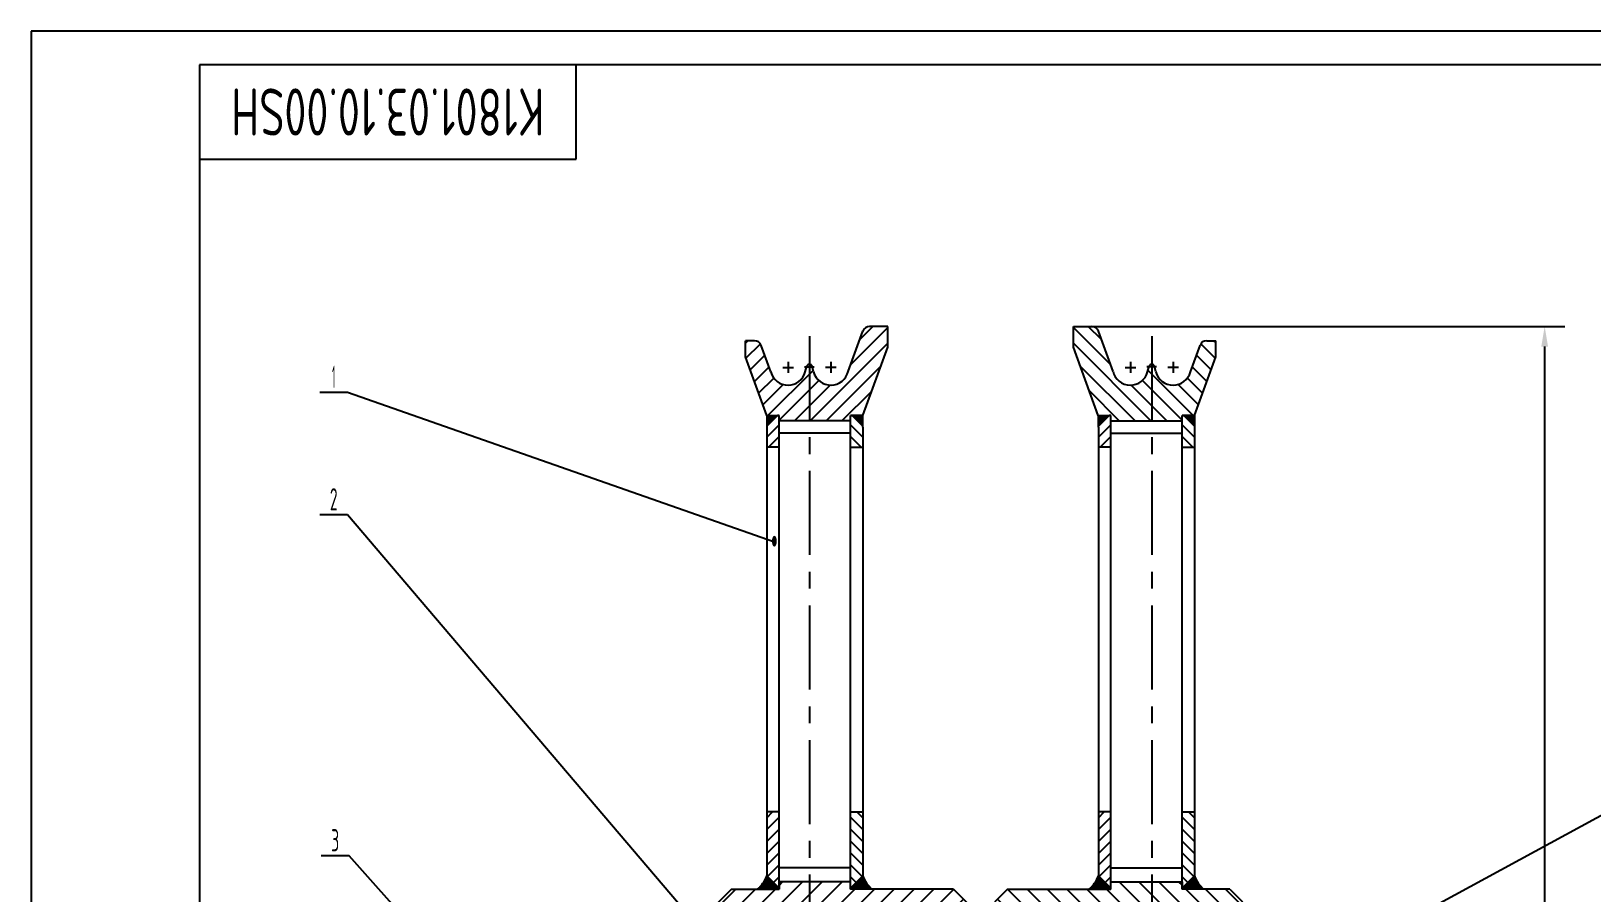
# Model space of a CAD drawing. Header units: millimetres. Extents: x -18 to 5040, y -137 to 3564.
# Drawn here: x 0 to 2783, y 2028 to 3564 of the extents above; entities that cross this region are included whole.
import ezdxf
from ezdxf.enums import TextEntityAlignment as Align

# ---------------------------------------------------------------- set-up
doc = ezdxf.new("R2010")
doc.units = ezdxf.units.MM
doc.header["$LTSCALE"] = 120
doc.linetypes.add('F', pattern=[0.75, 0.5, -0.25])
doc.linetypes.add('G', pattern=[2, 1.25, -0.25, 0.25, -0.25])
for name, color, linetype in [('01', 7, 'Continuous'), ('02', 1, 'Continuous'), ('04', 2, 'F'), ('05', 4, 'G'), ('08', 1, 'Continuous'), ('11', 3, 'Continuous')]:
    doc.layers.add(name, color=color, linetype=linetype)
doc.styles.get("Standard").update_dxf_attribs({"font": 'isocp', "width": 0.707, "bigfont": 'intecad.shx'})
doc.dimstyles.new('INTE', dxfattribs={"dimscale": 12, "dimtxt": 3.5, "dimasz": 3, "dimexe": 3, "dimexo": 0, "dimgap": 1, "dimtad": 1, "dimdsep": 46, "dimtxsty": 'Standard', "dimcen": 0, "dimclrd": 1, "dimclre": 1, "dimclrt": 3, "dimaunit": 1, "dimadec": 0, "dimazin": 0, "dimtfac": 1, "dimtmove": 0, "dimatfit": 0, "dimfxl": 0, "dimarcsym": 0})
pattern_1 = [(45, (-2489.7285, -945.9436), (-0.70710678, 0.70710678), []), (135, (-2489.7285, -945.9436), (-0.70710678, -0.70710678), [])]
pattern_2 = [(135, (5875.7724, -945.9436), (0.70710678, 0.70710678), []), (45, (5875.7724, -945.9436), (0.70710678, -0.70710678), [])]

# ---------------------------------------------------------------- blocks, each defined once
blk = doc.blocks.new('*D7')
at = {"layer": '08', "color": 1, "lineweight": -2}
for p, q in [((1874.8, 3037.6), (2734.9, 3037.6)), ((2698.9, 3001.6), (2698.9, 482.8)), ((1891.1, 446.8), (2734.9, 446.8))]:
    blk.add_line(p, q, dxfattribs=at)
at = {"layer": '08', "color": 1}
for points in [[(2692.9, 3001.6), (2704.9, 3001.6), (2698.9, 3037.6)], [(2692.9, 482.8), (2704.9, 482.8), (2698.9, 446.8)]]:
    blk.add_solid(points, dxfattribs=at)
at = {"layer": 'Defpoints', "color": 0}
for p in [(1874.8, 3037.6), (1891.1, 446.8), (2698.9, 446.8)]:
    blk.add_point(p, dxfattribs=at)
at = {"layer": '08', "color": 3, "insert": (2665.8, 1742.2), "char_height": 42, "attachment_point": 5, "rotation": 90}
blk.add_mtext('%%c2590.8', dxfattribs=at)
blk = doc.blocks.new('*U15', base_point=(251.96, 168.31))
at = {"layer": '01'}
for p, q in [((251.96, 168.31), (251.96, 182.31)), ((195.96, 168.31), (251.96, 168.31))]:
    blk.add_line(p, q, dxfattribs=at)
blk = doc.blocks.new('*U16')
at = {"layer": '04'}
blk.add_blockref('*U15', (0, 0), dxfattribs=at)
blk = doc.blocks.new('*U17')
at = {"layer": '01'}
for points in [[(415, 292), (25, 292)], [(25, 292), (25, 5)]]:
    blk.add_lwpolyline(points, dxfattribs=at)
at = {"layer": '02'}
for points in [[(420, 297), (0, 297)], [(0, 297), (0, 0)]]:
    blk.add_lwpolyline(points, dxfattribs=at)

msp = doc.modelspace()

# ---------------------------------------------------------------- hatches: boundary and pattern name
at = {"layer": '02', "linetype": 'Continuous'}
h = msp.add_hatch(dxfattribs=at)
h.set_pattern_fill('_USER', color=1, scale=20, angle=315, style=0, pattern_type=0)
h.set_pattern_definition([(225, (7247.334, -945.944), (-14.142136, 14.142136), [])])
h.paths.add_polyline_path([(1387.822, 2869.158), (1333.822, 2869.158), (1333.822, 2878.658), (1311.623, 2878.658), (1273.522, 2983.339), (1273.522, 3012.158), (1289.816, 3012.158, -0.31529879), (1301.75, 3003.802), (1318.99, 2956.437, 0.76809894), (1380.438, 2956.378), (1382.853, 2965.388), (1387.822, 2965.388)])
h.paths.add_polyline_path([(1460.822, 2878.658), (1460.822, 2869.158), (1387.822, 2869.158), (1387.822, 2965.388), (1392.791, 2965.388), (1395.206, 2956.378, 0.78009163), (1456.886, 2957.363), (1483.033, 3029.202, -0.31529879), (1494.967, 3037.558), (1527.522, 3037.558), (1527.522, 3000.646), (1483.122, 2878.658)])
h.paths.add_polyline_path([(1460.822, 605.658), (1483.122, 605.658), (1527.522, 483.67), (1527.522, 446.758), (1494.967, 446.758, -0.31529879), (1483.033, 455.114), (1456.886, 526.954, 0.78009163), (1395.206, 527.939), (1392.791, 518.929), (1387.822, 518.929), (1387.822, 615.158), (1460.822, 615.158)])
h.paths.add_polyline_path([(1387.822, 518.929), (1382.853, 518.929), (1380.438, 527.939, 0.76809894), (1318.99, 527.879), (1301.75, 480.514, -0.31529879), (1289.816, 472.158), (1273.522, 472.158), (1273.522, 500.977), (1311.623, 605.658), (1333.822, 605.658), (1333.822, 615.158), (1387.822, 615.158)])
h = msp.add_hatch(dxfattribs=at)
h.set_pattern_fill('_USER', color=1, scale=20, angle=315, style=0, pattern_type=0)
h.set_pattern_definition([(315, (-3861.29, -945.944), (14.142136, 14.142136), [])])
h.paths.add_polyline_path([(1998.222, 2869.158), (2052.222, 2869.158), (2052.222, 2878.658), (2074.421, 2878.658), (2112.522, 2983.339), (2112.522, 3012.158), (2096.228, 3012.158, 0.31529879), (2084.294, 3003.802), (2067.054, 2956.437, -0.76809894), (2005.606, 2956.378), (2003.191, 2965.388), (1998.222, 2965.388)])
h.paths.add_polyline_path([(1925.222, 2878.658), (1925.222, 2869.158), (1998.222, 2869.158), (1998.222, 2965.388), (1993.253, 2965.388), (1990.838, 2956.378, -0.78009163), (1929.158, 2957.363), (1903.011, 3029.202, 0.31529879), (1891.077, 3037.558), (1858.522, 3037.558), (1858.522, 3000.646), (1902.922, 2878.658)])
h.paths.add_polyline_path([(1925.222, 605.658), (1902.922, 605.658), (1858.522, 483.67), (1858.522, 446.758), (1891.077, 446.758, 0.31529879), (1903.011, 455.114), (1929.158, 526.954, -0.78009163), (1990.838, 527.939), (1993.253, 518.929), (1998.222, 518.929), (1998.222, 615.158), (1925.222, 615.158)])
h.paths.add_polyline_path([(1998.222, 518.929), (2003.191, 518.929), (2005.606, 527.939, -0.76809894), (2067.054, 527.879), (2084.294, 480.514, 0.31529879), (2096.228, 472.158), (2112.522, 472.158), (2112.522, 500.977), (2074.421, 605.658), (2052.222, 605.658), (2052.222, 615.158), (1998.222, 615.158)])
h = msp.add_hatch(dxfattribs=at)
h.set_pattern_fill('_USER', color=1, angle=45, style=0, double=1, pattern_type=0)
h.set_pattern_definition([(45, (-3081.1285, -945.9436), (-0.70710678, 0.70710678), []), (135, (-3081.1285, -945.9436), (-0.70710678, -0.70710678), [])])
h.paths.add_polyline_path([(1330.822, 2878.658), (1311.822, 2878.658), (1311.822, 2859.658)])
h = msp.add_hatch(dxfattribs=at)
h.set_pattern_fill('_USER', color=1, scale=15, angle=315, style=0, pattern_type=0)
h.set_pattern_definition([(225, (6454.453, -1011.436), (-10.6066, 10.6066), [])])
h.paths.add_polyline_path([(1333.822, 2822.158), (1311.822, 2822.158), (1311.822, 2857.658), (1330.822, 2876.658), (1333.822, 2876.658)])
h.paths.add_polyline_path([(1333.822, 2035.637), (1311.822, 2057.637), (1311.822, 2171.858), (1333.822, 2171.858)])
h = msp.add_hatch(dxfattribs=at)
h.set_pattern_fill('_USER', color=1, scale=15, angle=315, style=0, pattern_type=0)
h.set_pattern_definition([(315, (-3659.81, -1011.436), (10.6066, 10.6066), [])])
h.paths.add_polyline_path([(1460.822, 2876.658), (1463.822, 2876.658), (1482.822, 2857.658), (1482.822, 2822.158), (1460.822, 2822.158)])
h.paths.add_polyline_path([(1460.822, 2171.858), (1482.822, 2171.858), (1482.822, 2057.637), (1460.822, 2035.637)])
h = msp.add_hatch(dxfattribs=at)
h.set_pattern_fill('_USER', color=1, angle=45, style=0, double=1, pattern_type=0)
h.set_pattern_definition(pattern_2)
h.paths.add_polyline_path([(1482.822, 2859.658), (1482.822, 2878.658), (1463.822, 2878.658)])
h = msp.add_hatch(dxfattribs=at)
h.set_pattern_fill('_USER', color=1, angle=45, style=0, double=1, pattern_type=0)
h.set_pattern_definition(pattern_1)
h.paths.add_polyline_path([(1922.222, 2878.658), (1903.222, 2878.658), (1903.222, 2859.658)])
h = msp.add_hatch(dxfattribs=at)
h.set_pattern_fill('_USER', color=1, scale=15, angle=315, style=0, pattern_type=0)
h.set_pattern_definition([(225, (7045.853, -1011.436), (-10.6066, 10.6066), [])])
h.paths.add_polyline_path([(1925.222, 2876.658), (1922.222, 2876.658), (1903.222, 2857.658), (1903.222, 2822.158), (1925.222, 2822.158)])
h.paths.add_polyline_path([(1925.222, 2171.858), (1903.222, 2171.858), (1903.222, 2057.637), (1925.222, 2035.637)])
h = msp.add_hatch(dxfattribs=at)
h.set_pattern_fill('_USER', color=1, scale=15, angle=315, style=0, pattern_type=0)
h.set_pattern_definition([(315, (-3068.41, -1011.436), (10.6066, 10.6066), [])])
h.paths.add_polyline_path([(2052.222, 2822.158), (2074.222, 2822.158), (2074.222, 2857.658), (2055.222, 2876.658), (2052.222, 2876.658)])
h.paths.add_polyline_path([(2052.222, 2035.637), (2074.222, 2057.637), (2074.222, 2171.858), (2052.222, 2171.858)])
h = msp.add_hatch(dxfattribs=at)
h.set_pattern_fill('_USER', color=1, angle=45, style=0, double=1, pattern_type=0)
h.set_pattern_definition([(135, (6467.1724, -945.9436), (0.70710678, 0.70710678), []), (45, (6467.1724, -945.9436), (0.70710678, -0.70710678), [])])
h.paths.add_polyline_path([(2055.222, 2878.658), (2074.222, 2878.658), (2074.222, 2859.658)])
h = msp.add_hatch(dxfattribs=at)
h.set_pattern_fill('_USER', color=1, scale=25, angle=45, style=0, pattern_type=0)
h.set_pattern_definition([(45, (0, 0), (-17.67767, 17.67767), [])])
h.paths.add_polyline_path([(1387.822, 1945.158), (1546.922, 1945.158), (1546.922, 1958.558, -0.41421356), (1552.522, 1964.158), (1635.822, 1964.158), (1635.822, 1965.658), (1689.822, 1965.658), (1689.822, 1989.158), (1644.822, 2034.158), (1460.822, 2034.158), (1460.822, 2047.158), (1387.822, 2047.158)])
h.paths.add_polyline_path([(1387.822, 2047.158), (1333.822, 2047.158), (1333.822, 2034.158), (1248.822, 2034.158), (1203.822, 1989.158), (1203.822, 1965.658), (1207.022, 1965.658), (1257.822, 1965.658), (1257.822, 1964.158), (1341.122, 1964.158, -0.41421356), (1346.722, 1958.558), (1346.722, 1945.158), (1387.822, 1945.158)])
h.paths.add_polyline_path([(1387.822, 1539.158), (1346.722, 1539.158), (1346.722, 1525.758, -0.41421356), (1341.122, 1520.158), (1257.822, 1520.158), (1257.822, 1518.658), (1203.822, 1518.658), (1203.822, 1495.158), (1248.822, 1450.158), (1333.822, 1450.158), (1333.822, 1437.158), (1387.822, 1437.158)])
h.paths.add_polyline_path([(1387.822, 1437.158), (1460.822, 1437.158), (1460.822, 1450.158), (1644.822, 1450.158), (1689.822, 1495.158), (1689.822, 1518.658), (1686.622, 1518.658), (1635.822, 1518.658), (1635.822, 1520.158), (1552.522, 1520.158, -0.41421356), (1546.922, 1525.758), (1546.922, 1539.158), (1387.822, 1539.158)])
at = {"layer": '02'}
h = msp.add_hatch(dxfattribs=at)
h.set_pattern_fill('_USER', color=256, angle=45, style=0, double=1, pattern_type=0)
h.set_pattern_definition([(45, (-3081.1285, -945.9436), (-0.70710678, 0.70710678), []), (135, (-3081.1285, -945.9436), (-0.70710678, -0.70710678), [])])
h.paths.add_polyline_path([(1311.822, 2057.637, -0.11672018), (1295.349, 2034.158), (1333.822, 2034.158), (1333.822, 2035.637)])
h = msp.add_hatch(dxfattribs=at)
h.set_pattern_fill('_USER', color=256, angle=45, style=0, double=1, pattern_type=0)
h.set_pattern_definition(pattern_2)
h.paths.add_polyline_path([(1482.822, 2057.637, 0.11672018), (1499.295, 2034.158), (1460.822, 2034.158), (1460.822, 2035.637)])
at = {"layer": '02', "linetype": 'Continuous'}
h = msp.add_hatch(dxfattribs=at)
h.set_pattern_fill('_USER', color=1, scale=25, angle=45, style=0, pattern_type=0)
h.set_pattern_definition([(135, (3386.044, -4e-10), (17.67767, 17.67767), [])])
h.paths.add_polyline_path([(1998.222, 1945.158), (1839.122, 1945.158), (1839.122, 1958.558, 0.41421356), (1833.522, 1964.158), (1750.222, 1964.158), (1750.222, 1965.658), (1696.222, 1965.658), (1696.222, 1989.158), (1741.222, 2034.158), (1925.222, 2034.158), (1925.222, 2047.158), (1998.222, 2047.158)])
h.paths.add_polyline_path([(1998.222, 2047.158), (2052.222, 2047.158), (2052.222, 2034.158), (2137.222, 2034.158), (2182.222, 1989.158), (2182.222, 1965.658), (2179.022, 1965.658), (2128.222, 1965.658), (2128.222, 1964.158), (2044.922, 1964.158, 0.41421356), (2039.322, 1958.558), (2039.322, 1945.158), (1998.222, 1945.158)])
h.paths.add_polyline_path([(1998.222, 1539.158), (2039.322, 1539.158), (2039.322, 1525.758, 0.41421356), (2044.922, 1520.158), (2128.222, 1520.158), (2128.222, 1518.658), (2182.222, 1518.658), (2182.222, 1495.158), (2137.222, 1450.158), (2052.222, 1450.158), (2052.222, 1437.158), (1998.222, 1437.158)])
h.paths.add_polyline_path([(1998.222, 1437.158), (1925.222, 1437.158), (1925.222, 1450.158), (1741.222, 1450.158), (1696.222, 1495.158), (1696.222, 1518.658), (1699.422, 1518.658), (1750.222, 1518.658), (1750.222, 1520.158), (1833.522, 1520.158, 0.41421356), (1839.122, 1525.758), (1839.122, 1539.158), (1998.222, 1539.158)])
at = {"layer": '02'}
h = msp.add_hatch(dxfattribs=at)
h.set_pattern_fill('_USER', color=256, angle=45, style=0, double=1, pattern_type=0)
h.set_pattern_definition(pattern_1)
h.paths.add_polyline_path([(1903.222, 2057.637, -0.11672018), (1886.749, 2034.158), (1925.222, 2034.158), (1925.222, 2035.637)])
h = msp.add_hatch(dxfattribs=at)
h.set_pattern_fill('_USER', color=256, angle=45, style=0, double=1, pattern_type=0)
h.set_pattern_definition([(135, (6467.1724, -945.9436), (0.70710678, 0.70710678), []), (45, (6467.1724, -945.9436), (0.70710678, -0.70710678), [])])
h.paths.add_polyline_path([(2074.222, 2057.637, 0.11672018), (2090.695, 2034.158), (2052.222, 2034.158), (2052.222, 2035.637)])

# ---------------------------------------------------------------- linework, layer by layer
for p, q in [((1527.522, 3037.558), (1494.967, 3037.558)), ((1858.522, 3037.558), (1891.077, 3037.558)), ((1311.623, 2878.658), (1273.522, 2983.339)), ((1483.122, 2878.658), (1527.522, 3000.646)), ((1902.922, 2878.658), (1858.522, 3000.646)), ((2074.421, 2878.658), (2112.522, 2983.339)), ((1311.623, 2878.658), (1333.822, 2878.658)), ((1311.822, 2878.658), (1311.822, 2057.637)), ((1330.822, 2878.658), (1311.822, 2859.658)), ((1333.822, 2878.658), (1330.822, 2878.658)), ((1333.822, 2034.158), (1333.822, 2878.658)), ((1460.822, 2869.158), (1333.822, 2869.158)), ((1460.822, 2034.158), (1460.822, 2878.658)), ((1483.122, 2878.658), (1460.822, 2878.658)), ((1460.822, 2878.658), (1463.822, 2878.658)), ((1463.822, 2878.658), (1482.822, 2859.658)), ((1482.822, 2857.658), (1482.822, 2878.658)), ((1902.922, 2878.658), (1925.222, 2878.658)), ((1903.222, 2857.658), (1903.222, 2878.658)), ((1922.222, 2878.658), (1903.222, 2859.658)), ((1925.222, 2878.658), (1922.222, 2878.658)), ((1925.222, 2034.158), (1925.222, 2878.658)), ((1925.222, 2869.158), (2052.222, 2869.158)), ((2052.222, 2034.158), (2052.222, 2878.658)), ((2074.421, 2878.658), (2052.222, 2878.658)), ((2052.222, 2878.658), (2055.222, 2878.658)), ((2055.222, 2878.658), (2074.222, 2859.658)), ((2074.222, 2878.658), (2074.222, 2057.637)), ((1460.822, 2847.158), (1333.822, 2847.158)), ((1482.822, 2857.658), (1482.822, 2057.637)), ((1903.222, 2857.658), (1903.222, 2057.637)), ((1925.222, 2847.158), (2052.222, 2847.158)), ((1333.822, 2822.158), (1311.822, 2822.158)), ((1460.822, 2822.158), (1482.822, 2822.158)), ((1925.222, 2822.158), (1903.222, 2822.158)), ((2052.222, 2822.158), (2074.222, 2822.158)), ((1333.822, 2171.858), (1311.822, 2171.858)), ((1460.822, 2171.858), (1482.822, 2171.858)), ((1925.222, 2171.858), (1903.222, 2171.858)), ((2052.222, 2171.858), (2074.222, 2171.858)), ((1460.822, 2072.158), (1333.822, 2072.158)), ((1925.222, 2072.158), (2052.222, 2072.158)), ((1248.822, 2034.158), (1333.822, 2034.158)), ((1333.822, 2035.637), (1311.822, 2057.637)), ((1460.822, 2047.158), (1333.822, 2047.158)), ((1333.822, 2047.158), (1333.822, 2034.158)), ((1460.822, 2035.637), (1482.822, 2057.637)), ((1644.822, 2034.158), (1460.822, 2034.158)), ((1741.222, 2034.158), (1925.222, 2034.158)), ((1925.222, 2035.637), (1903.222, 2057.637)), ((1925.222, 2047.158), (2052.222, 2047.158)), ((2052.222, 2035.637), (2074.222, 2057.637)), ((2052.222, 2047.158), (2052.222, 2034.158)), ((2137.222, 2034.158), (2052.222, 2034.158))]:
    msp.add_line(p, q)
for centre, start, end in [((1349.722, 2964.608), 194.888688, 345), ((1425.922, 2964.608), 195, 346.82998), ((1960.122, 2964.608), 193.17002, 345), ((2036.322, 2964.608), 195, 345.111312)]:
    msp.add_arc(centre, 31.8, start, end)
at = {"layer": '01', "color": 7, "linetype": 'Continuous'}
for p, q in [((1527.522, 3000.646), (1527.522, 3037.558)), ((1858.522, 3000.646), (1858.522, 3037.558)), ((1289.816, 3012.158), (1273.522, 3012.158)), ((1273.522, 2983.339), (1273.522, 3012.158)), ((2096.228, 3012.158), (2112.522, 3012.158)), ((2112.522, 2983.339), (2112.522, 3012.158)), ((1318.99, 2956.437), (1301.75, 3003.802)), ((2067.054, 2956.437), (2084.294, 3003.802))]:
    msp.add_line(p, q, dxfattribs=at)
at = {"layer": '01'}
for p, q in [((1456.886, 2957.363), (1483.033, 3029.202)), ((1929.158, 2957.363), (1903.011, 3029.202)), ((1380.438, 2956.378), (1383.186, 2966.63)), ((1395.206, 2956.378), (1392.458, 2966.63)), ((1990.838, 2956.378), (1993.586, 2966.63)), ((2005.606, 2956.378), (2002.858, 2966.63)), ((1248.822, 2034.158), (1203.822, 1989.158)), ((1644.822, 2034.158), (1689.822, 1989.158)), ((1741.222, 2034.158), (1696.222, 1989.158)), ((2137.222, 2034.158), (2182.222, 1989.158))]:
    msp.add_line(p, q, dxfattribs=at)
for centre, radius, start, end in [((1494.967, 3024.858), 12.7, 90, 160), ((1891.077, 3024.858), 12.7, 20, 90), ((1387.822, 2965.388), 4.8, 15, 165), ((1998.222, 2965.388), 4.8, 15, 165)]:
    msp.add_arc(centre, radius, start, end, dxfattribs=at)
at = {"layer": '01', "color": 7, "linetype": 'Continuous'}
for centre, radius, start, end in [((1289.816, 2999.458), 12.7, 20, 90), ((2096.228, 2999.458), 12.7, 90, 160), ((1253.982, 2080.7), 62.268, 311.631228, 338.261028), ((1540.662, 2080.7), 62.268, 201.738972, 228.368772), ((1845.382, 2080.7), 62.268, 311.631228, 338.261028), ((2132.062, 2080.7), 62.268, 201.738972, 228.368772)]:
    msp.add_arc(centre, radius, start, end, dxfattribs=at)
at = {"layer": '02'}
for p, q in [((564.274, 2919.967), (514.674, 2919.967)), ((1325.266, 2652.82), (564.274, 2919.967)), ((564.274, 2701.511), (514.674, 2701.511)), ((1214.672, 1938.233), (564.274, 2701.511)), ((2198.472, 1839.434), (3009.566, 2280.392)), ((566.908, 2093.539), (517.308, 2093.539)), ((879.822, 1742.158), (566.908, 2093.539))]:
    msp.add_line(p, q, dxfattribs=at)
at = {"layer": '05'}
for p, q in [((1387.822, 3020.059), (1387.822, 411.619)), ((1998.222, 3020.059), (1998.222, 411.619)), ((1340.179, 2964.608), (1359.265, 2964.608)), ((1349.722, 2974.151), (1349.722, 2955.065)), ((1379.233, 2965.388), (1396.411, 2965.388)), ((1435.465, 2964.608), (1416.379, 2964.608)), ((1425.922, 2974.151), (1425.922, 2955.065)), ((1950.579, 2964.608), (1969.665, 2964.608)), ((1960.122, 2974.151), (1960.122, 2955.065)), ((2006.811, 2965.388), (1989.633, 2965.388)), ((2045.865, 2964.608), (2026.779, 2964.608)), ((2036.322, 2974.151), (2036.322, 2955.065))]:
    msp.add_line(p, q, dxfattribs=at)

# ---------------------------------------------------------------- block references
at = {"layer": '05', "xscale": 12, "yscale": 12, "zscale": 12}
msp.add_blockref('*U17', (0, 0), dxfattribs=at)
at = {"layer": '05', "xscale": 12, "yscale": 12}
msp.add_blockref('*U16', (972, 3336), dxfattribs=at)

# ---------------------------------------------------------------- texts
at = {"layer": '02', "width": 0.605172}
msp.add_text('\\M+5A1F1', height=16, dxfattribs=at).set_placement((1320.466, 2644.82), (1330.066, 2644.82), align=Align.FIT)
at = {"layer": '11', "width": 0.695901}
msp.add_text('K1801.03.10.00SH', height=84, rotation=180, dxfattribs=at).set_placement((915.272, 3462), (356.728, 3462), align=Align.FIT)
at = {"layer": '11'}
for s, width, p, p2 in [('1', 0.404, (536.675, 2927.967), (542.274, 2927.967)), ('2', 0.562593, (532.679, 2709.511), (546.27, 2709.511)), ('3', 0.609008, (534.976, 2101.539), (549.239, 2101.539))]:
    msp.add_text(s, height=39.598, dxfattribs=dict(at, width=width)).set_placement(p, p2, align=Align.FIT)

# ---------------------------------------------------------------- dimensions: what is measured, and where the dimension line sits
at = {"layer": '08'}
dim = msp.add_linear_dim(base=(2698.852, 446.758), p1=(1874.799, 3037.558), p2=(1891.077, 446.758), angle=90, text='%%c2590.8', dimstyle='INTE', dxfattribs=at)
dim.commit()
dim.dimension.update_dxf_attribs({"geometry": '*D7', "text_midpoint": (2665.848, 1742.158)})

doc.saveas('drawing.dxf')
